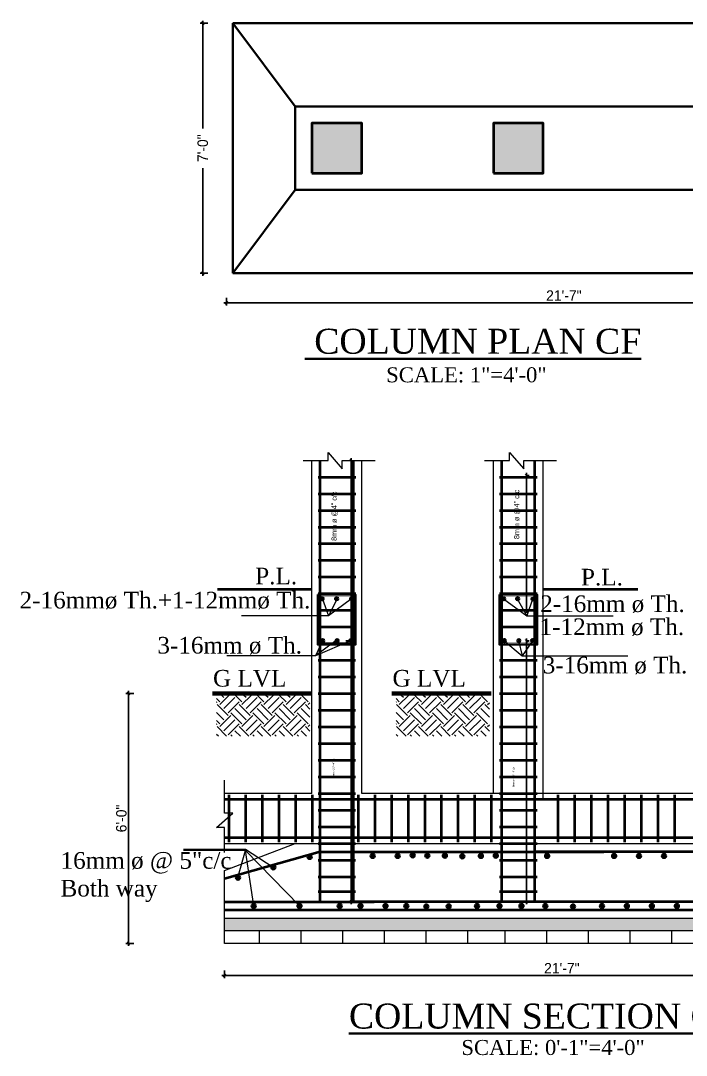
# Model space of a CAD drawing. Header units: inches. Extents: x -12073856 to 12321241, y -1226296 to 1319224.
# Drawn here: x 125992 to 126376, y 47355 to 47951 of the extents above; entities that cross this region are included whole.
import ezdxf
from ezdxf.enums import TextEntityAlignment as Align

# ---------------------------------------------------------------- set-up
doc = ezdxf.new("R2010")
doc.units = ezdxf.units.IN
doc.header["$MEASUREMENT"] = 0
doc.header["$PDMODE"] = 35
for name, color, linetype, lineweight in [('Column', 181, 'Continuous', 40), ('DIM_LINE', 173, 'Continuous', 20), ('elevation', 181, 'Continuous', 20), ('HACTH', 253, 'Continuous', 5), ('Hatch', 9, 'Continuous', 9), ('ST-REINFOR', 201, 'Continuous', 40), ('TEXT', 255, 'Continuous', 35), ('TRENCH', 1, 'Continuous', 35), ('WALL', 1, 'Continuous', 30), ('WALL ELV', 20, 'Continuous', 20), ('WALL SEC', 2, 'Continuous', 35)]:
    doc.layers.add(name, color=color, linetype=linetype, lineweight=lineweight)
doc.styles.add('NIR', font='COPRGTL.TTF')
doc.styles.add('ordinary', font='times.ttf')
doc.styles.get("Standard").update_dxf_attribs({"font": 'arial.ttf'})
doc.styles.add('TIMES 48', font='times.ttf', dxfattribs={"height": 4})
doc.dimstyles.new('Copy of Standard', dxfattribs={"dimtxt": 12, "dimasz": 4, "dimexe": 0, "dimexo": 6, "dimgap": 3, "dimtad": 1, "dimdec": 0, "dimzin": 0, "dimdsep": 46, "dimlunit": 4, "dimtxsty": 'Standard', "dimblk": 'ARCHTICK', "dimcen": 0.09, "dimdle": 3, "dimclrd": 256, "dimadec": 0, "dimazin": 0, "dimtfac": 1, "dimtdec": 0, "dimtofl": 0, "dimtmove": 0, "dimatfit": 3, "dimfxl": 1, "dimfxlon": 1, "dimtolj": 1, "dimtzin": 0, "dimlwd": -1, "dimarcsym": 0})
doc.dimstyles.new('nir 48', dxfattribs={"dimscale": 0.5, "dimtxt": 24, "dimasz": 3, "dimexe": 3, "dimexo": 6, "dimgap": 2, "dimtad": 3, "dimdec": 0, "dimzin": 3, "dimlunit": 4, "dimtxsty": 'NIR', "dimblk": 'OBLIQUE', "dimcen": 2.5, "dimdle": 3, "dimclrt": 3, "dimadec": 0, "dimazin": 0, "dimtfac": 1, "dimtdec": 0, "dimtmove": 2, "dimatfit": 3, "dimfxl": 1, "dimarcsym": 0})

# ---------------------------------------------------------------- blocks, each defined once
blk = doc.blocks.new('A$C269C7F18')
at = {"layer": 'Column'}
h = blk.add_hatch(color=256, dxfattribs=at)
h.paths.add_polyline_path([(12, 12), (8.85, 12), (8.86, 6), (12, 6)])
h.paths.add_polyline_path([(5.74, 12), (0, 12), (0, 6), (5.75, 6)])
h.paths.add_polyline_path([(8.85, 12), (5.74, 12), (5.75, 6), (8.86, 6)])
h.paths.add_polyline_path([(5.75, 6), (0, 6), (0, 0), (5.76, 0)])
h.paths.add_polyline_path([(8.86, 6), (5.75, 6), (5.76, 0), (8.87, 0)])
h.paths.add_polyline_path([(12, 6), (8.86, 6), (8.87, 0), (12, 0)])
blk.add_lwpolyline([(0, 0), (12, 0), (12, 12), (0, 12)], close=True, dxfattribs=at)
blk = doc.blocks.new('_Oblique')
at = {"color": 0, "linetype": 'ByBlock', "lineweight": -2}
blk.add_line((-0.5, -0.5), (0.5, 0.5), dxfattribs=at)
blk = doc.blocks.new('*D2529')
at = {"layer": 'Defpoints', "color": 0, "transparency": 16777216}
for p in [(126096.96, 47949.83), (126114.23, 47949.83), (126114.23, 47805.83)]:
    blk.add_point(p, dxfattribs=at)
at = {"layer": 'DIM_LINE', "color": 0, "lineweight": -2, "transparency": 16777216}
for p, q in [((126099.96, 47949.83), (126095.46, 47949.83)), ((126099.96, 47805.83), (126095.46, 47805.83))]:
    blk.add_line(p, q, dxfattribs=at)
at = {"layer": 'DIM_LINE', "color": 0, "linetype": 'ByBlock', "lineweight": -2, "transparency": 16777216}
for p, q in [((126096.96, 47951.33), (126096.96, 47889.26)), ((126096.96, 47804.33), (126096.96, 47866.4))]:
    blk.add_line(p, q, dxfattribs=at)
at = {"layer": 'DIM_LINE', "color": 0, "lineweight": -2, "transparency": 16777216, "xscale": 1.5, "yscale": 1.5, "zscale": 1.5}
for p, rotation in [((126096.96, 47949.83), 90), ((126096.96, 47805.83), 270)]:
    blk.add_blockref('_Oblique', p, dxfattribs=dict(at, rotation=rotation))
at = {"layer": 'DIM_LINE', "color": 3, "transparency": 16777216, "insert": (126096.96, 47877.83), "char_height": 6, "attachment_point": 5, "rotation": 90, "style": 'NIR'}
blk.add_mtext('7\'-0"', dxfattribs=at)
blk = doc.blocks.new('*D2530')
at = {"layer": 'Defpoints', "color": 0, "transparency": 16777216}
for p in [(126180.14, 47697.64), (126182.45, 47593.79), (126188.63, 47593.79)]:
    blk.add_point(p, dxfattribs=at)
at = {"layer": 'DIM_LINE', "color": 0, "linetype": 'ByBlock', "lineweight": -2, "transparency": 16777216}
blk.add_line((126182.45, 47699.14), (126182.45, 47592.29), dxfattribs=at)
at = {"layer": 'DIM_LINE', "color": 0, "lineweight": -2, "transparency": 16777216}
for p, q in [((126182.45, 47697.64), (126183.95, 47697.64)), ((126185.45, 47593.79), (126180.95, 47593.79))]:
    blk.add_line(p, q, dxfattribs=at)
at = {"layer": 'DIM_LINE', "color": 0, "lineweight": -2, "transparency": 16777216, "xscale": 1.5, "yscale": 1.5, "zscale": 1.5}
for p, rotation in [((126182.45, 47697.64), 90), ((126182.45, 47593.79), 270)]:
    blk.add_blockref('_Oblique', p, dxfattribs=dict(at, rotation=rotation))
at = {"layer": 'DIM_LINE', "color": 3, "transparency": 16777216, "insert": (126172.98, 47665.7), "char_height": 3, "attachment_point": 5, "rotation": 90, "style": 'NIR'}
blk.add_mtext('8mm ø @4" c/c', dxfattribs=at)
blk = doc.blocks.new('*D2531')
at = {"layer": 'Defpoints', "color": 0, "transparency": 16777216}
for p in [(126167.03, 47593.79), (126182.45, 47443.48), (126183.83, 47443.48)]:
    blk.add_point(p, dxfattribs=at)
at = {"layer": 'DIM_LINE', "color": 0, "lineweight": -2, "transparency": 16777216}
for p, q in [((126179.45, 47593.79), (126183.95, 47593.79)), ((126182.45, 47443.48), (126180.95, 47443.48))]:
    blk.add_line(p, q, dxfattribs=at)
at = {"layer": 'DIM_LINE', "color": 0, "linetype": 'ByBlock', "lineweight": -2, "transparency": 16777216}
blk.add_line((126182.45, 47595.29), (126182.45, 47441.98), dxfattribs=at)
at = {"layer": 'DIM_LINE', "color": 0, "lineweight": -2, "transparency": 16777216, "xscale": 1.5, "yscale": 1.5, "zscale": 1.5}
for p, rotation in [((126182.45, 47593.79), 90), ((126182.45, 47443.48), 270)]:
    blk.add_blockref('_Oblique', p, dxfattribs=dict(at, rotation=rotation))
at = {"layer": 'DIM_LINE', "color": 3, "transparency": 16777216, "insert": (126172.41, 47520.28), "char_height": 1, "attachment_point": 5, "rotation": 90, "style": 'NIR'}
blk.add_mtext('8mm ø @6"+4" c/c', dxfattribs=at)
blk = doc.blocks.new('*D2534')
at = {"layer": 'Defpoints', "color": 0, "transparency": 16777216}
for p in [(126054.16, 47563.48), (126069.66, 47563.48), (126069.66, 47419.48)]:
    blk.add_point(p, dxfattribs=at)
at = {"layer": 'DIM_LINE', "color": 0, "lineweight": -2, "transparency": 16777216}
for p, q in [((126057.16, 47563.48), (126052.66, 47563.48)), ((126057.16, 47419.48), (126052.66, 47419.48))]:
    blk.add_line(p, q, dxfattribs=at)
at = {"layer": 'DIM_LINE', "color": 0, "linetype": 'ByBlock', "lineweight": -2, "transparency": 16777216}
blk.add_line((126054.16, 47417.98), (126054.16, 47564.98), dxfattribs=at)
at = {"layer": 'DIM_LINE', "color": 0, "lineweight": -2, "transparency": 16777216, "xscale": 1.5, "yscale": 1.5, "zscale": 1.5}
for p, rotation in [((126054.16, 47563.48), 90), ((126054.16, 47419.48), 270)]:
    blk.add_blockref('_Oblique', p, dxfattribs=dict(at, rotation=rotation))
at = {"layer": 'DIM_LINE', "color": 3, "transparency": 16777216, "insert": (126050.05, 47491.48), "char_height": 6, "attachment_point": 5, "rotation": 90, "style": 'NIR'}
blk.add_mtext('6\'-0"', dxfattribs=at)
blk = doc.blocks.new('_ArchTick')
at = {"color": 0, "linetype": 'ByBlock', "const_width": 0.15}
blk.add_lwpolyline([(-0.5, -0.5), (0.5, 0.5)], dxfattribs=at)
blk = doc.blocks.new('*D2526')
at = {"layer": 'Defpoints', "color": 0, "transparency": 16777216}
for p in [(126110.59, 47805.83), (126499.71, 47805.83), (126499.71, 47788.64)]:
    blk.add_point(p, dxfattribs=at)
at = {"layer": 'DIM_LINE', "color": 0, "linetype": 'ByBlock', "lineweight": -2, "transparency": 16777216}
blk.add_line((126109.09, 47788.64), (126501.21, 47788.64), dxfattribs=at)
at = {"layer": 'DIM_LINE', "color": 0, "lineweight": -2, "transparency": 16777216}
for p, q in [((126110.59, 47791.64), (126110.59, 47787.14)), ((126499.71, 47791.64), (126499.71, 47787.14))]:
    blk.add_line(p, q, dxfattribs=at)
at = {"layer": 'DIM_LINE', "color": 0, "lineweight": -2, "transparency": 16777216, "xscale": 1.5, "yscale": 1.5, "zscale": 1.5, "rotation": 180}
blk.add_blockref('_Oblique', (126110.59, 47788.64), dxfattribs=at)
at = {"layer": 'DIM_LINE', "color": 0, "lineweight": -2, "transparency": 16777216, "xscale": 1.5, "yscale": 1.5, "zscale": 1.5}
blk.add_blockref('_Oblique', (126499.71, 47788.64), dxfattribs=at)
at = {"layer": 'DIM_LINE', "color": 3, "transparency": 16777216, "insert": (126305.15, 47792.92), "char_height": 6, "attachment_point": 5, "style": 'NIR'}
blk.add_mtext('21\'-7"', dxfattribs=at)
blk = doc.blocks.new('*D2527')
at = {"layer": 'Defpoints', "color": 0, "transparency": 16777216}
for p in [(126109.43, 47419.48), (126498.55, 47419.48), (126498.55, 47400.9)]:
    blk.add_point(p, dxfattribs=at)
at = {"layer": 'DIM_LINE', "color": 0, "linetype": 'ByBlock', "lineweight": -2, "transparency": 16777216}
blk.add_line((126107.93, 47400.9), (126500.05, 47400.9), dxfattribs=at)
at = {"layer": 'DIM_LINE', "color": 0, "lineweight": -2, "transparency": 16777216}
for p, q in [((126109.43, 47403.9), (126109.43, 47399.4)), ((126498.55, 47403.9), (126498.55, 47399.4))]:
    blk.add_line(p, q, dxfattribs=at)
at = {"layer": 'DIM_LINE', "color": 0, "lineweight": -2, "transparency": 16777216, "xscale": 1.5, "yscale": 1.5, "zscale": 1.5, "rotation": 180}
blk.add_blockref('_Oblique', (126109.43, 47400.9), dxfattribs=at)
at = {"layer": 'DIM_LINE', "color": 0, "lineweight": -2, "transparency": 16777216, "xscale": 1.5, "yscale": 1.5, "zscale": 1.5}
blk.add_blockref('_Oblique', (126498.55, 47400.9), dxfattribs=at)
at = {"layer": 'DIM_LINE', "color": 3, "transparency": 16777216, "insert": (126303.99, 47405.18), "char_height": 6, "attachment_point": 5, "style": 'NIR'}
blk.add_mtext('21\'-7"', dxfattribs=at)
blk = doc.blocks.new('*D2537')
at = {"layer": 'Defpoints', "color": 0, "transparency": 16777216}
for p in [(126283.25, 47689.24), (126283.71, 47611.44), (126283.71, 47611.44)]:
    blk.add_point(p, dxfattribs=at)
at = {"layer": 'DIM_LINE', "color": 0, "linetype": 'ByBlock', "lineweight": -2, "transparency": 16777216}
blk.add_line((126283.71, 47690.74), (126283.71, 47609.94), dxfattribs=at)
at = {"layer": 'DIM_LINE', "color": 0, "lineweight": -2, "transparency": 16777216}
for p, q in [((126283.71, 47689.24), (126285.21, 47689.24)), ((126283.71, 47611.44), (126282.21, 47611.44))]:
    blk.add_line(p, q, dxfattribs=at)
at = {"layer": 'DIM_LINE', "color": 0, "lineweight": -2, "transparency": 16777216, "xscale": 1.5, "yscale": 1.5, "zscale": 1.5}
for p, rotation in [((126283.71, 47689.24), 90), ((126283.71, 47611.44), 270)]:
    blk.add_blockref('_Oblique', p, dxfattribs=dict(at, rotation=rotation))
at = {"layer": 'DIM_LINE', "color": 3, "transparency": 16777216, "insert": (126278.25, 47666.77), "char_height": 3, "attachment_point": 5, "rotation": 90, "style": 'NIR'}
blk.add_mtext('8mm ø @4" c/c', dxfattribs=at)
blk = doc.blocks.new('*D2538')
at = {"layer": 'Defpoints', "color": 0, "transparency": 16777216}
for p in [(126281.31, 47593.79), (126283.71, 47443.48), (126288.51, 47443.48)]:
    blk.add_point(p, dxfattribs=at)
at = {"layer": 'DIM_LINE', "color": 0, "linetype": 'ByBlock', "lineweight": -2, "transparency": 16777216}
blk.add_line((126283.71, 47595.29), (126283.71, 47441.98), dxfattribs=at)
at = {"layer": 'DIM_LINE', "color": 0, "lineweight": -2, "transparency": 16777216}
for p, q in [((126283.71, 47593.79), (126285.21, 47593.79)), ((126285.51, 47443.48), (126282.21, 47443.48))]:
    blk.add_line(p, q, dxfattribs=at)
at = {"layer": 'DIM_LINE', "color": 0, "lineweight": -2, "transparency": 16777216, "xscale": 1.5, "yscale": 1.5, "zscale": 1.5}
for p, rotation in [((126283.71, 47593.79), 90), ((126283.71, 47443.48), 270)]:
    blk.add_blockref('_Oblique', p, dxfattribs=dict(at, rotation=rotation))
at = {"layer": 'DIM_LINE', "color": 3, "transparency": 16777216, "insert": (126276.29, 47515.48), "char_height": 1, "attachment_point": 5, "rotation": 90, "style": 'NIR'}
blk.add_mtext('8mm ø @6"+4" c/c', dxfattribs=at)

msp = doc.modelspace()

# ---------------------------------------------------------------- hatches: boundary and pattern name
at = {"layer": 'HACTH'}
h = msp.add_hatch(dxfattribs=at)
h.set_pattern_fill('AR-CONC', color=256, scale=1.2, style=0)
h.set_pattern_definition([(50, (-43987.848, 219503.0096), (8.6071222, -0.75302562), [0.9, -9.9]), (355, (-43987.848, 219503.0096), (-1.665016, 9.0263056), [0.72, -7.92]), (100.4514, (-43987.1305, 219502.947), (6.94211258, 8.2732745), [0.76488228, -8.41370534]), (46.1842, (-43987.848, 219505.41), (12.8068926, -1.98622817), [1.35, -14.85]), (96.6356, (-43986.78, 219505.244), (11.21595247, 11.68941445), [1.14732346, -12.620556]), (351.1842, (-43987.848, 219505.41), (11.21594334, 11.6894232), [1.08, -11.88]), (21, (-43986.648, 219504.8096), (7.16288463, -4.83142669), [0.9, -9.9]), (326, (-43986.648, 219504.8096), (2.91978398, 8.70180054), [0.72, -7.92]), (71.4514, (-43986.051, 219504.407), (10.08267154, 3.87036596), [0.76488228, -8.41370534]), (37.5, (-43987.8478, 219503.0096), (0.145918264, 3.994726246), [0, -7.824, 0, -8.04, 0, -7.95]), (7.5, (-43987.848, 219503.0096), (3.15683445, 4.73294054), [0, -4.584, 0, -7.644, 0, -3.03]), (327.5, (-43990.5238, 219503.0096), (6.405869234, -0.27065846), [0, -3, 0, -9.36, 0, -12.42]), (317.5, (-43991.724, 219503.0096), (6.99823403, 1.20125979), [0, -3.9, 0, -6.216, 0, -8.82])])
h.paths.add_polyline_path([(126109.43, 47433.88), (126109.43, 47426.68), (126402.55, 47426.68), (126402.55, 47433.88)])
at = {"layer": 'Hatch'}
h = msp.add_hatch(dxfattribs=at)
h.set_pattern_fill('EARTH', color=256, scale=36, angle=45, style=0)
h.set_pattern_definition([(45, (38556.172, 7650.341), (1e-15, 12.7279221), [9, -9]), (45, (38553.7855, 7652.727), (1e-15, 12.7279221), [9, -9]), (45, (38551.399, 7655.114), (1e-15, 12.7279221), [9, -9]), (135, (38551.399, 7656.705), (-12.7279221, 1e-15), [9, -9]), (135, (38553.7855, 7659.091), (-12.7279221, 1e-15), [9, -9]), (135, (38556.172, 7661.478), (-12.7279221, 1e-15), [9, -9])])
h.paths.add_polyline_path([(126158.72, 47562.43), (126104.95, 47562.43), (126104.95, 47538.9), (126158.72, 47538.9)])
h = msp.add_hatch(dxfattribs=at)
h.set_pattern_fill('EARTH', color=256, scale=36, angle=45, style=0)
h.set_pattern_definition([(45, (38659.654, 7650.341), (1e-15, 12.7279221), [9, -9]), (45, (38657.2675, 7652.727), (1e-15, 12.7279221), [9, -9]), (45, (38654.881, 7655.114), (1e-15, 12.7279221), [9, -9]), (135, (38654.881, 7656.705), (-12.7279221, 1e-15), [9, -9]), (135, (38657.2675, 7659.091), (-12.7279221, 1e-15), [9, -9]), (135, (38659.654, 7661.478), (-12.7279221, 1e-15), [9, -9])])
h.paths.add_polyline_path([(126262.2, 47562.43), (126208.43, 47562.43), (126208.43, 47538.9), (126262.2, 47538.9)])
at = {"layer": 'WALL SEC'}
for points in [[(126164.93, 47618.15, 1), (126166.65, 47618.15, 1)], [(126164.93, 47618.15, 1), (126166.65, 47618.15, 1)], [(126166.69, 47618.15, -1), (126164.96, 47618.15, -1)], [(126173.26, 47618.15, 1), (126174.99, 47618.15, 1)], [(126173.26, 47618.15, 1), (126174.99, 47618.15, 1)], [(126175.03, 47618.15, -1), (126173.3, 47618.15, -1)], [(126181.85, 47618.02, 1), (126183.58, 47618.02, 1)], [(126181.85, 47618.02, 1), (126183.58, 47618.02, 1)], [(126183.62, 47618.02, -1), (126181.89, 47618.02, -1)], [(126269.59, 47618.15, 1), (126271.32, 47618.15, 1)], [(126269.59, 47618.15, 1), (126271.32, 47618.15, 1)], [(126271.36, 47618.15, -1), (126269.63, 47618.15, -1)], [(126277.63, 47618.15, 1), (126279.36, 47618.15, 1)], [(126277.63, 47618.15, 1), (126279.36, 47618.15, 1)], [(126279.39, 47618.15, -1), (126277.66, 47618.15, -1)], [(126286.52, 47618.02, 1), (126288.25, 47618.02, 1)], [(126286.52, 47618.02, 1), (126288.25, 47618.02, 1)], [(126288.28, 47618.02, -1), (126286.55, 47618.02, -1)], [(126165.18, 47593.94, 1), (126166.9, 47593.94, 1)], [(126165.18, 47593.94, 1), (126166.9, 47593.94, 1)], [(126166.94, 47593.94, -1), (126165.21, 47593.94, -1)], [(126173.58, 47593.94, 1), (126175.3, 47593.94, 1)], [(126173.58, 47593.94, 1), (126175.3, 47593.94, 1)], [(126175.34, 47593.94, -1), (126173.61, 47593.94, -1)], [(126181.57, 47594.01, 1), (126183.3, 47594.01, 1)], [(126181.57, 47594.01, 1), (126183.3, 47594.01, 1)], [(126183.34, 47594.01, -1), (126181.61, 47594.01, -1)], [(126269.94, 47593.94, 1), (126271.66, 47593.94, 1)], [(126269.94, 47593.94, 1), (126271.66, 47593.94, 1)], [(126271.7, 47593.94, -1), (126269.97, 47593.94, -1)], [(126278.34, 47593.94, 1), (126280.06, 47593.94, 1)], [(126278.34, 47593.94, 1), (126280.06, 47593.94, 1)], [(126280.1, 47593.94, -1), (126278.37, 47593.94, -1)], [(126286.33, 47594.01, 1), (126288.06, 47594.01, 1)], [(126286.33, 47594.01, 1), (126288.06, 47594.01, 1)], [(126288.1, 47594.01, -1), (126286.37, 47594.01, -1)], [(126157.4, 47469.33, 1), (126159.8, 47469.33, 1)], [(126196.12, 47469.89, -1), (126193.72, 47469.89, -1)], [(126210.52, 47469.89, -1), (126208.12, 47469.89, -1)], [(126219.21, 47470.19, -1), (126216.81, 47470.19, -1)], [(126227.65, 47469.99, -1), (126225.25, 47469.99, -1)], [(126237.77, 47469.99, -1), (126235.37, 47469.99, -1)], [(126247.8, 47469.69, -1), (126245.4, 47469.69, -1)], [(126258.52, 47469.89, -1), (126256.12, 47469.89, -1)], [(126267.09, 47469.99, -1), (126264.69, 47469.99, -1)], [(126296.69, 47469.89, -1), (126294.29, 47469.89, -1)], [(126335.32, 47469.89, -1), (126332.92, 47469.89, -1)], [(126349.72, 47469.89, -1), (126347.32, 47469.89, -1)], [(126364.12, 47469.89, -1), (126361.72, 47469.89, -1)], [(126136.44, 47463.29, 1), (126138.84, 47463.29, 1)], [(126116.07, 47457.37, 1), (126118.47, 47457.37, 1)], [(126127.53, 47441.06, 1), (126125.13, 47441.06, 1)], [(126153.93, 47441.06, 1), (126151.53, 47441.06, 1)], [(126174.71, 47441.06, -1), (126177.11, 47441.06, -1)], [(126186.71, 47441.06, -1), (126189.11, 47441.06, -1)], [(126201.11, 47441.06, -1), (126203.51, 47441.06, -1)], [(126215.52, 47441.02, -1), (126213.12, 47441.02, -1)], [(126227.04, 47440.73, -1), (126224.64, 47440.73, -1)], [(126239.98, 47440.87, -1), (126237.58, 47440.87, -1)], [(126253.91, 47441.06, -1), (126256.31, 47441.06, -1)], [(126266.85, 47441.06, -1), (126269.25, 47441.06, -1)], [(126281.89, 47441.08, -1), (126279.49, 47441.08, -1)], [(126293.25, 47441.06, -1), (126295.65, 47441.06, -1)], [(126311.67, 47440.73, -1), (126309.27, 47440.73, -1)], [(126325.91, 47441.06, -1), (126328.31, 47441.06, -1)], [(126340.31, 47441.06, -1), (126342.71, 47441.06, -1)], [(126354.71, 47441.06, -1), (126357.11, 47441.06, -1)], [(126369.11, 47441.06, -1), (126371.51, 47441.06, -1)]]:
    msp.add_hatch(color=256, dxfattribs=at).paths.add_polyline_path(points)

# ---------------------------------------------------------------- linework, layer by layer
at = {"layer": 'Column'}
for points in [[(126159.83, 47863.43), (126188.63, 47863.43), (126188.63, 47892.23), (126159.83, 47892.23), (126159.83, 47863.43)], [(126264.51, 47863.43), (126293.31, 47863.43), (126293.31, 47892.23), (126264.51, 47892.23), (126264.51, 47863.43)]]:
    msp.add_lwpolyline(points, dxfattribs=at)
for points in [[(126159.83, 47863.43), (126188.63, 47863.43), (126188.63, 47892.23), (126159.83, 47892.23)], [(126264.51, 47863.43), (126293.31, 47863.43), (126293.31, 47892.23), (126264.51, 47892.23)]]:
    msp.add_lwpolyline(points, close=True, dxfattribs=at)
at = {"layer": 'Column', "const_width": 0.24}
for points in [[(126165.67, 47619.28), (126182.63, 47619.28, -0.414214), (126183.83, 47618.08), (126183.83, 47594.08, -0.414214), (126182.63, 47592.88), (126165.67, 47592.88, -0.414214), (126164.47, 47594.08), (126164.47, 47618.08, -0.414214)], [(126270.43, 47619.28), (126287.39, 47619.28, -0.414214), (126288.59, 47618.08), (126288.59, 47594.08, -0.414214), (126287.39, 47592.88), (126270.43, 47592.88, -0.414214), (126269.23, 47594.08), (126269.23, 47618.08, -0.414214)]]:
    msp.add_lwpolyline(points, format="xyb", close=True, dxfattribs=at)
at = {"layer": 'DIM_LINE'}
for p, q in [((126183.92, 47618.08), (126183.02, 47616.82)), ((126288.59, 47618.08), (126287.69, 47616.82))]:
    msp.add_line(p, q, dxfattribs=at)
at = {"layer": 'DIM_LINE', "const_width": 2.4}
for points in [[(126102.41, 47563.48), (126159.83, 47563.48)], [(126205.89, 47563.48), (126263.31, 47563.48)]]:
    msp.add_lwpolyline(points, dxfattribs=at)
at = {"layer": 'elevation'}
for p, q in [((126167.83, 47863.43), (126159.83, 47863.43)), ((126272.51, 47863.43), (126264.51, 47863.43))]:
    msp.add_line(p, q, dxfattribs=at)
at = {"layer": 'HACTH'}
for p, q in [((126129.75, 47419.48), (126129.75, 47426.68)), ((126153.75, 47419.48), (126153.75, 47426.68)), ((126177.75, 47419.48), (126177.75, 47426.68)), ((126201.75, 47419.48), (126201.75, 47426.68)), ((126225.75, 47419.48), (126225.75, 47426.68)), ((126249.75, 47419.48), (126249.75, 47426.68)), ((126271.35, 47419.48), (126271.35, 47426.68)), ((126295.35, 47419.48), (126295.35, 47426.68)), ((126319.35, 47419.48), (126319.35, 47426.68)), ((126343.35, 47419.48), (126343.35, 47426.68)), ((126367.35, 47419.48), (126367.35, 47426.68))]:
    msp.add_line(p, q, dxfattribs=at)
at = {"layer": 'Hatch', "linetype": 'Continuous'}
for points in [[(126154.79, 47697.88), (126169.18, 47697.88), (126169.18, 47702.42), (126177.41, 47692.96), (126177.41, 47697.88), (126196.41, 47697.88)], [(126259.37, 47697.88), (126273.77, 47697.88), (126273.77, 47702.42), (126282, 47692.96), (126282, 47697.88), (126301, 47697.88)], [(126109.43, 47471.94), (126109.43, 47486.34), (126104.89, 47486.33), (126114.35, 47494.56), (126109.43, 47494.56), (126109.43, 47513.57)]]:
    msp.add_lwpolyline(points, dxfattribs=at)
at = {"layer": 'ST-REINFOR'}
for p, q in [((126164.63, 47443.48), (126164.63, 47697.88)), ((126183.83, 47443.48), (126183.83, 47697.88)), ((126269.31, 47443.48), (126269.31, 47697.88)), ((126288.51, 47443.48), (126288.51, 47697.88)), ((126163.52, 47688.28), (126185.12, 47688.28)), ((126268.11, 47688.28), (126289.71, 47688.28)), ((126163.52, 47678.68), (126185.12, 47678.68)), ((126268.11, 47678.68), (126289.71, 47678.68)), ((126163.52, 47669.08), (126185.12, 47669.08)), ((126268.11, 47669.08), (126289.71, 47669.08)), ((126163.52, 47659.48), (126185.12, 47659.48)), ((126268.11, 47659.48), (126289.71, 47659.48)), ((126163.52, 47649.88), (126185.12, 47649.88)), ((126268.11, 47649.88), (126289.71, 47649.88)), ((126163.52, 47640.28), (126185.12, 47640.28)), ((126268.11, 47640.28), (126289.71, 47640.28)), ((126163.52, 47630.68), (126185.12, 47630.68)), ((126268.11, 47630.68), (126289.71, 47630.68)), ((126159.92, 47623.48), (126105.48, 47623.48)), ((126163.52, 47621.08), (126185.12, 47621.08)), ((126268.11, 47621.08), (126289.71, 47621.08)), ((126347.75, 47623.48), (126293.31, 47623.48)), ((126163.52, 47611.48), (126185.12, 47611.48)), ((126268.11, 47611.48), (126289.71, 47611.48)), ((126163.43, 47601.88), (126185.03, 47601.88)), ((126268.11, 47601.88), (126289.71, 47601.88)), ((126163.43, 47592.28), (126185.03, 47592.28)), ((126163.43, 47582.68), (126185.03, 47582.68)), ((126268.11, 47582.68), (126289.71, 47582.68)), ((126163.43, 47573.08), (126185.03, 47573.08)), ((126268.11, 47573.08), (126289.71, 47573.08)), ((126163.43, 47563.48), (126185.03, 47563.48)), ((126268.11, 47563.48), (126289.71, 47563.48)), ((126163.43, 47553.88), (126185.03, 47553.88)), ((126268.11, 47553.88), (126289.71, 47553.88)), ((126163.43, 47544.28), (126185.03, 47544.28)), ((126268.11, 47544.28), (126289.71, 47544.28)), ((126163.43, 47534.68), (126185.03, 47534.68)), ((126268.11, 47534.68), (126289.71, 47534.68)), ((126163.43, 47525.08), (126185.03, 47525.08)), ((126268.11, 47525.08), (126289.71, 47525.08)), ((126163.43, 47515.48), (126185.03, 47515.48)), ((126268.11, 47515.48), (126289.71, 47515.48)), ((126109.43, 47502.55), (126481.07, 47502.55)), ((126111.95, 47505.03), (126111.95, 47477.78)), ((126121.55, 47505.03), (126121.55, 47477.78)), ((126131.15, 47505.03), (126131.15, 47477.78)), ((126140.75, 47505.03), (126140.75, 47477.78)), ((126150.35, 47505.03), (126150.35, 47477.78)), ((126159.95, 47505.03), (126159.95, 47477.78)), ((126163.43, 47505.88), (126185.03, 47505.88)), ((126186.5, 47505.03), (126186.5, 47477.78)), ((126196.1, 47505.03), (126196.1, 47477.78)), ((126205.7, 47505.03), (126205.7, 47477.78)), ((126205.7, 47505.03), (126205.7, 47477.78)), ((126215.3, 47505.03), (126215.3, 47477.78)), ((126215.3, 47505.03), (126215.3, 47477.78)), ((126224.9, 47505.03), (126224.9, 47477.78)), ((126224.9, 47505.03), (126224.9, 47477.78)), ((126234.5, 47505.03), (126234.5, 47477.78)), ((126234.5, 47505.03), (126234.5, 47477.78)), ((126244.1, 47505.03), (126244.1, 47477.78)), ((126244.1, 47505.03), (126244.1, 47477.78)), ((126253.7, 47505.03), (126253.7, 47477.78)), ((126253.7, 47505.03), (126253.7, 47477.78)), ((126263.3, 47505.03), (126263.3, 47477.78)), ((126263.3, 47505.03), (126263.3, 47477.78)), ((126268.11, 47505.88), (126289.71, 47505.88)), ((126301.7, 47505.03), (126301.7, 47477.78)), ((126311.3, 47505.03), (126311.3, 47477.78)), ((126320.9, 47505.03), (126320.9, 47477.78)), ((126320.9, 47505.03), (126320.9, 47477.78)), ((126330.5, 47505.03), (126330.5, 47477.78)), ((126340.1, 47505.03), (126340.1, 47477.78)), ((126349.7, 47505.03), (126349.7, 47477.78)), ((126359.3, 47505.03), (126359.3, 47477.78)), ((126368.9, 47505.03), (126368.9, 47477.78)), ((126163.43, 47496.28), (126185.03, 47496.28)), ((126268.11, 47496.28), (126289.71, 47496.28)), ((126163.43, 47486.68), (126185.03, 47486.68)), ((126268.11, 47486.68), (126289.71, 47486.68)), ((126481.07, 47480.26), (126109.43, 47480.29)), ((126164.63, 47472.28), (126109.43, 47456.6)), ((126163.43, 47477.08), (126185.03, 47477.08)), ((126164.63, 47472.28), (126328.15, 47472.28)), ((126268.11, 47477.08), (126289.71, 47477.08)), ((126441.22, 47472.28), (126288.51, 47472.28)), ((126163.43, 47467.48), (126185.03, 47467.48)), ((126268.11, 47467.48), (126289.71, 47467.48)), ((126163.43, 47457.88), (126185.03, 47457.88)), ((126268.11, 47457.88), (126289.71, 47457.88)), ((126163.43, 47449.46), (126185.03, 47449.46)), ((126268.11, 47449.46), (126289.71, 47449.46)), ((126109.43, 47443.48), (126167.1, 47443.48)), ((126133.43, 47443.48), (126195.83, 47443.48)), ((126498.55, 47443.48), (126183.83, 47443.48)), ((126498.55, 47438.68), (126109.43, 47438.68))]:
    msp.add_line(p, q, dxfattribs=at)
at = {"layer": 'TRENCH'}
for p, q in [((126499.71, 47949.83), (126114.23, 47949.83)), ((126114.23, 47805.83), (126114.23, 47949.83)), ((126150.23, 47901.83), (126114.23, 47949.83)), ((126150.23, 47901.83), (126437.31, 47901.83)), ((126150.23, 47853.83), (126150.23, 47901.83)), ((126150.23, 47853.83), (126114.23, 47805.83)), ((126150.23, 47853.83), (126437.31, 47853.83)), ((126114.23, 47805.83), (126499.71, 47805.83)), ((126201.79, 47805.83), (126499.71, 47805.83))]:
    msp.add_line(p, q, dxfattribs=at)
for points in [[(126163.27, 47620.48), (126185.03, 47620.48), (126185.03, 47591.68), (126163.27, 47591.68)], [(126268.03, 47620.48), (126289.79, 47620.48), (126289.79, 47591.68), (126268.03, 47591.68)]]:
    msp.add_lwpolyline(points, close=True, dxfattribs=at)
at = {"layer": 'WALL'}
for p, q in [((126169.31, 47863.43), (126169.43, 47863.43)), ((126273.99, 47863.43), (126274.11, 47863.43))]:
    msp.add_line(p, q, dxfattribs=at)
at = {"layer": 'WALL ELV'}
for p, q in [((126159.83, 47505.88), (126159.83, 47697.88)), ((126188.63, 47505.88), (126188.63, 47697.88)), ((126264.51, 47505.88), (126264.51, 47697.88)), ((126293.31, 47502.55), (126293.31, 47697.88)), ((126159.83, 47505.88), (126109.43, 47505.88)), ((126398.91, 47505.88), (126188.63, 47505.88)), ((126109.43, 47477.08), (126481.07, 47477.08)), ((126109.43, 47461.44), (126150.23, 47477.08)), ((126109.43, 47419.48), (126109.43, 47461.44)), ((126498.55, 47433.88), (126109.43, 47433.88)), ((126498.55, 47426.68), (126109.43, 47426.68)), ((126498.55, 47419.48), (126109.43, 47419.48))]:
    msp.add_line(p, q, dxfattribs=at)
at = {"layer": 'WALL SEC'}
for centre, radius in [((126165.79, 47618.15), 0.864), ((126165.79, 47618.15), 0.864), ((126165.83, 47618.15), 0.864), ((126174.12, 47618.15), 0.864), ((126174.12, 47618.15), 0.864), ((126174.16, 47618.15), 0.864), ((126182.71, 47618.02), 0.864), ((126182.71, 47618.02), 0.864), ((126182.75, 47618.02), 0.864), ((126270.46, 47618.15), 0.864), ((126270.46, 47618.15), 0.864), ((126270.49, 47618.15), 0.864), ((126278.49, 47618.15), 0.864), ((126278.49, 47618.15), 0.864), ((126278.53, 47618.15), 0.864), ((126287.38, 47618.02), 0.864), ((126287.38, 47618.02), 0.864), ((126287.42, 47618.02), 0.864), ((126166.04, 47593.94), 0.864), ((126166.04, 47593.94), 0.864), ((126166.08, 47593.94), 0.864), ((126174.44, 47593.94), 0.864), ((126174.44, 47593.94), 0.864), ((126174.48, 47593.94), 0.864), ((126182.43, 47594.01), 0.864), ((126182.43, 47594.01), 0.864), ((126182.47, 47594.01), 0.864), ((126270.8, 47593.94), 0.864), ((126270.8, 47593.94), 0.864), ((126270.84, 47593.94), 0.864), ((126279.2, 47593.94), 0.864), ((126279.2, 47593.94), 0.864), ((126279.24, 47593.94), 0.864), ((126287.19, 47594.01), 0.864), ((126287.19, 47594.01), 0.864), ((126287.23, 47594.01), 0.864), ((126158.6, 47469.33), 1.2), ((126194.92, 47469.89), 1.2), ((126209.32, 47469.89), 1.2), ((126218.01, 47470.19), 1.2), ((126226.45, 47469.99), 1.2), ((126236.57, 47469.99), 1.2), ((126246.6, 47469.69), 1.2), ((126257.32, 47469.89), 1.2), ((126265.89, 47469.99), 1.2), ((126295.49, 47469.89), 1.2), ((126334.12, 47469.89), 1.2), ((126348.52, 47469.89), 1.2), ((126362.92, 47469.89), 1.2), ((126137.64, 47463.29), 1.2), ((126117.27, 47457.37), 1.2), ((126126.33, 47441.06), 1.2), ((126152.73, 47441.06), 1.2), ((126175.91, 47441.06), 1.2), ((126187.91, 47441.06), 1.2), ((126202.31, 47441.06), 1.2), ((126214.32, 47441.02), 1.2), ((126225.84, 47440.73), 1.2), ((126238.78, 47440.87), 1.2), ((126255.11, 47441.06), 1.2), ((126268.05, 47441.06), 1.2), ((126280.69, 47441.08), 1.2), ((126294.45, 47441.06), 1.2), ((126310.47, 47440.73), 1.2), ((126327.11, 47441.06), 1.2), ((126341.51, 47441.06), 1.2), ((126355.91, 47441.06), 1.2), ((126370.31, 47441.06), 1.2)]:
    msp.add_circle(centre, radius, dxfattribs=at)

# ---------------------------------------------------------------- block references
at = {"layer": 'DIM_LINE', "xscale": 2.399999999994179, "yscale": 2.400000000001455, "zscale": 2.400000000000546}
for p in [(126159.83, 47863.43), (126264.51, 47863.43)]:
    msp.add_blockref('A$C269C7F18', p, dxfattribs=at)

# ---------------------------------------------------------------- texts
at = {"style": 'ordinary'}
for p in [(126139.28, 47631.24), (126327.11, 47630.57)]:
    msp.add_text('P.L.', height=9.6, dxfattribs=at).set_placement(p, align=Align.MIDDLE_CENTER)
at = {"char_height": 9.6, "width": 109.3321, "attachment_point": 5, "style": 'ordinary'}
for insert in [(126124.02, 47572.17), (126227.5, 47572.17)]:
    msp.add_mtext('{\\fTimes New Roman|b0|i0|c0|p18;G LVL}', dxfattribs=dict(at, insert=insert))
at = {"layer": 'TEXT', "style": 'TIMES 48'}
for s, p in [('%%U COLUMN PLAN CF', (126155.8, 47759.36)), ('%%UCOLUMN SECTION CF3', (126181.22, 47370.37))]:
    msp.add_text(s, height=14.4, dxfattribs=at).set_placement(p)
msp.add_text('SCALE: 0\'-1"=4\'-0"', height=8.64, dxfattribs=at).set_placement((126298.92, 47359.46), align=Align.MIDDLE_CENTER)
at = {"layer": 'TEXT', "insert": (126248.96, 47747.11), "char_height": 8.64, "width": 259.7181, "attachment_point": 5, "style": 'TIMES 48'}
msp.add_mtext('SCALE: 1"=4\'-0"', dxfattribs=at)
at = {"layer": 'TEXT', "color": 3, "char_height": 9.6, "attachment_point": 7, "style": 'TIMES 48'}
for s, insert in [('2-16mmø Th.+1-12mmø Th.', (125991.34, 47611.93)), ('16mm ø @ 5"c/c\\PBoth way', (126014.95, 47443.31))]:
    msp.add_mtext(s, dxfattribs=dict(at, insert=insert))
at = {"layer": 'TEXT', "char_height": 9.6, "attachment_point": 9, "style": 'TIMES 48'}
for s, insert in [('2-16mm ø Th.', (126374.87, 47609.85)), ('1-12mm ø Th.', (126374.52, 47596.59)), ('3-16mm ø Th.', (126154.16, 47585.92)), ('3-16mm ø Th.', (126376.35, 47574.49))]:
    msp.add_mtext(s, dxfattribs=dict(at, insert=insert))

# ---------------------------------------------------------------- dimensions: what is measured, and where the dimension line sits
at = {"layer": 'DIM_LINE'}
for base, p1, p2, angle, text, override, picture, middle in [((126096.96, 47949.83), (126114.23, 47805.83), (126114.23, 47949.83), 90, '7\'-0"', {"dimtxt": 12, "dimfxl": 6, "dimfxlon": 1, "dimarcsym": 1}, '*D2529', (126096.96, 47877.83)), ((126182.45, 47593.79), (126180.14, 47697.64), (126188.63, 47593.79), 270, '8mm ø @4" c/c', {"dimtxt": 6, "dimfxl": 6, "dimfxlon": 1, "dimarcsym": 1}, '*D2530', (126172.98, 47665.7)), ((126283.71, 47611.44), (126283.25, 47689.24), (126283.71, 47611.44), 270, '8mm ø @4" c/c', {"dimtxt": 6, "dimfxl": 6, "dimfxlon": 1, "dimarcsym": 1}, '*D2537', (126278.25, 47666.77)), ((126182.45, 47443.48), (126167.03, 47593.79), (126183.83, 47443.48), 270, '8mm ø @6"+4" c/c', {"dimtxt": 2, "dimfxl": 6, "dimfxlon": 1, "dimarcsym": 1}, '*D2531', (126172.41, 47520.28)), ((126283.71, 47443.48), (126281.31, 47593.79), (126288.51, 47443.48), 270, '8mm ø @6"+4" c/c', {"dimtxt": 2, "dimfxl": 6, "dimfxlon": 1, "dimarcsym": 1}, '*D2538', (126276.29, 47515.48))]:
    dim = msp.add_linear_dim(base=base, p1=p1, p2=p2, angle=angle, text=text, dimstyle='nir 48', override=override, dxfattribs=at)
    dim.commit()
    dim.dimension.update_dxf_attribs({"geometry": picture, "text_midpoint": middle, "dimtype": 160})
for base, p1, p2, picture, middle in [((126499.71, 47788.64), (126110.59, 47805.83), (126499.71, 47805.83), '*D2526', (126305.15, 47792.92)), ((126498.55, 47400.9), (126109.43, 47419.48), (126498.55, 47419.48), '*D2527', (126303.99, 47405.18))]:
    dim = msp.add_linear_dim(base=base, p1=p1, p2=p2, text='21\'-7"', dimstyle='nir 48', override={"dimtxt": 12, "dimfxl": 6, "dimfxlon": 1, "dimarcsym": 1}, dxfattribs=at)
    dim.commit()
    dim.dimension.update_dxf_attribs({"geometry": picture, "text_midpoint": middle})
dim = msp.add_linear_dim(base=(126054.16, 47563.48), p1=(126069.66, 47419.48), p2=(126069.66, 47563.48), angle=90, text='6\'-0"', dimstyle='nir 48', override={"dimtxt": 12, "dimfxl": 6, "dimfxlon": 1, "dimarcsym": 1}, dxfattribs=at)
dim.commit()
dim.dimension.update_dxf_attribs({"geometry": '*D2534', "text_midpoint": (126050.05, 47491.48)})

# ---------------------------------------------------------------- leaders
at = {"layer": 'Hatch', "linetype": 'Continuous'}
for points in [[(126165.79, 47618.39), (126169.36, 47608.21), (126119.27, 47608.21)], [(126182.71, 47618.02), (126169.36, 47608.21), (126119.27, 47608.21)], [(126174.14, 47617.28), (126169.36, 47608.21), (126119.27, 47608.21)], [(126270.44, 47618.02), (126283.79, 47608.21), (126333.59, 47608.21)], [(126278.23, 47618.15), (126283.79, 47608.21), (126333.04, 47608.21)], [(126287.36, 47618.39), (126283.79, 47608.21), (126333.59, 47608.21)], [(126173.96, 47594.01), (126161.94, 47585.22), (126110.91, 47585.22)], [(126182.43, 47594.01), (126161.94, 47585.22), (126119.39, 47585.22)], [(126166.04, 47593.94), (126161.94, 47585.22), (126119.39, 47585.22)], [(126270.63, 47594.01), (126281.08, 47585.22), (126333.67, 47585.22)], [(126279.03, 47594.01), (126281.08, 47585.22), (126342.07, 47585.22)], [(126287.02, 47593.94), (126281.08, 47585.22), (126333.67, 47585.22)], [(126137.64, 47463.29), (126121.52, 47473.51), (126085.77, 47473.51)], [(126152.73, 47441.06), (126121.58, 47472.94), (126085.82, 47472.94)], [(126117.27, 47457.37), (126121.58, 47472.94), (126085.82, 47472.94)], [(126126.33, 47441.06), (126121.58, 47472.94), (126085.82, 47472.94)]]:
    msp.add_leader(points, dimstyle='Copy of Standard', override={"dimasz": 2, "dimtad": 0}, dxfattribs=at)

doc.saveas('drawing.dxf')
